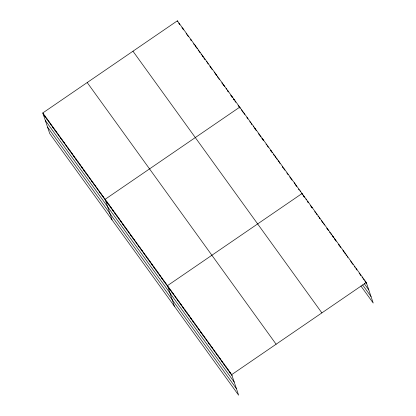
<?xml version="1.0" encoding="UTF-8"?>
<svg xmlns="http://www.w3.org/2000/svg" width="416" height="416" viewBox="0 0 416 416"><rect width="100%" height="100%" fill="white"/><g stroke="black" fill="none" stroke-linecap="round" stroke-linejoin="round"><path stroke-width="0.62" d="M42.786 112.954L231.707 374.634L238.628 395.2L49.707 133.52L42.786 112.954L177.372 20.8L366.293 282.48L373.214 303.046L360.89 285.969M231.707 374.634L366.293 282.48M178.682 23.145L179.332 24.045M181.927 27.643L183.555 29.89L183.217 28.896M186.15 33.488L186.8 34.388M187.45 35.287L188.422 36.639M190.694 39.785L191.344 40.685L191.012 39.692M193.617 43.836L194.267 44.736M196.217 47.434L194.906 45.089M198.167 50.133L198.817 51.033M199.139 51.48L200.112 52.827M201.089 54.179L201.734 55.078M202.384 55.978L203.034 56.878L202.701 55.879M203.684 57.777L204.656 59.124M208.229 64.074L206.596 61.277M209.856 66.321L210.501 67.22M211.151 68.12L212.129 69.472M216.024 74.87L214.391 72.072M217.324 76.669L217.974 77.568M218.624 78.468L219.268 79.368M221.868 82.961L222.518 83.86L222.18 82.867M222.841 84.313L223.818 85.66M227.391 90.61L228.363 91.957L228.025 90.964M230.636 95.108L232.258 97.354L231.925 96.361M233.558 99.154L234.208 100.053L233.87 99.06M234.858 100.953L235.83 102.305M238.103 105.451L240.053 108.15L239.715 107.156L105.128 199.311L112.05 219.877M242.325 111.301L242.975 112.2M244.598 114.447L243.615 112.554M246.87 117.593L247.52 118.492M249.792 121.644L250.442 122.543M251.092 123.443L251.742 124.342L251.404 123.344M254.337 127.941L256.287 130.64M258.56 133.786L259.21 134.685M259.86 135.585L260.832 136.937M261.81 138.284L263.432 140.535L263.094 139.537M266.027 144.128L266.677 145.028M267.327 145.928L268.304 147.28M270.577 150.426L271.227 151.325L270.889 150.332M271.549 151.778L272.199 152.677M273.499 154.476L274.149 155.376M275.772 157.622L274.784 155.73M278.044 160.774L278.694 161.673M279.989 163.472L278.684 161.127M282.266 166.618L282.911 167.518L282.578 166.525M283.561 168.418L284.539 169.77M286.811 172.916L288.111 174.715M289.734 176.961L290.384 177.861M291.034 178.76L292.006 180.112M296.228 185.957L294.268 182.712M298.501 189.108L299.151 190.008M301.746 193.606L302.396 194.506L302.063 193.508L167.471 285.662L174.392 306.228M303.046 195.4L304.34 197.2L304.008 196.206M307.263 201.245L308.235 202.592L307.902 201.599M310.508 205.738L312.13 207.984L311.792 206.991M314.725 211.578L315.375 212.477M316.02 213.377L316.997 214.724M317.97 216.07L318.614 216.97M319.264 217.87L319.914 218.769L319.582 217.771M322.187 221.915L322.832 222.815M324.454 225.061L323.471 223.163M326.726 228.207L327.376 229.102M328.349 230.454L327.366 228.556M329.649 232.248L330.294 233.147M330.944 234.047L331.594 234.946L331.256 233.948M332.244 235.846L333.216 237.193M334.188 238.54L336.133 241.238M338.406 244.384L339.056 245.279M339.706 246.178L340.678 247.525M344.568 252.918L342.935 250.125M345.868 254.717L346.518 255.616M347.162 256.516L347.812 257.416M351.385 262.356L352.357 263.702M355.924 268.648L356.897 269.994L356.564 269.001M359.169 273.14L360.792 275.387L360.454 274.394M362.086 277.186L362.736 278.086L362.404 277.087M363.386 278.98L364.036 279.88M364.681 280.779L366.631 283.473M364.26 283.644L368.805 289.931M362.606 284.903L371.041 296.587M132.959 51.21L321.88 312.889M87.199 82.545L276.12 344.224M43.118 113.948L232.04 375.627M45.292 120.406L234.213 382.086M47.533 127.062L236.454 388.742M354.614 266.302L354.952 267.301M352.669 263.609L353.002 264.602M350.724 260.91L351.057 261.908M344.885 252.824L345.218 253.817M339.045 244.733L339.378 245.731M335.15 239.34L335.488 240.339M333.206 236.647L333.538 237.64M321.526 220.47L321.859 221.463M305.952 198.9L306.29 199.898M300.113 190.809L300.446 191.807M296.218 185.411L296.551 186.41M290.373 177.315L290.706 178.313M284.528 169.224L284.861 170.217M276.734 158.428L277.066 159.422M259.199 134.139L259.537 135.138M255.304 128.742L255.637 129.74M253.354 126.043L253.692 127.041M247.51 117.946L247.848 118.945M241.665 109.855L242.003 110.848M226.08 88.265L226.413 89.258M224.13 85.566L224.468 86.559M216.336 74.771L216.674 75.769M210.491 66.674L210.829 67.673M204.646 58.578L204.984 59.576M196.856 47.788L197.189 48.781M179.322 23.499L179.655 24.492M177.372 20.8L177.71 21.793M229.757 371.935L230.095 372.934M227.812 369.242L228.15 370.235M225.867 366.543L226.2 367.541M223.917 363.849L224.255 364.842M221.972 361.156L222.31 362.149M220.028 358.457L220.36 359.455M218.083 355.763L218.416 356.756M216.133 353.064L216.471 354.063M214.188 350.371L214.521 351.364M212.243 347.672L212.576 348.67M210.293 344.978L210.631 345.972M208.348 342.28L208.681 343.278M206.404 339.586L206.736 340.579M204.454 336.887L204.792 337.886M202.509 334.194L202.842 335.187M200.564 331.495L200.897 332.493M198.614 328.801L198.952 329.794M196.669 326.102L197.002 327.101M194.724 323.409L195.057 324.402M192.774 320.71L193.112 321.708M190.83 318.016L191.162 319.01M188.885 315.318L189.218 316.316M186.935 312.624L187.273 313.617M184.99 309.925L185.328 310.924M183.045 307.232L183.378 308.225M181.095 304.533L181.433 305.531M179.15 301.839L179.488 302.832M177.206 299.14L177.538 300.139M175.256 296.447L175.594 297.44M173.311 293.753L173.649 294.746M171.366 291.054L171.699 292.053M169.421 288.361L169.754 289.354M165.526 282.963L165.859 283.962M163.576 280.264L163.909 281.263M161.626 277.566L161.964 278.564M159.682 274.867L160.014 275.865M157.732 272.168L158.064 273.166M155.782 269.469L156.12 270.468M153.837 266.77L154.17 267.769M151.887 264.072L152.22 265.07M149.937 261.373L150.275 262.371M147.992 258.679L148.325 259.672M146.042 255.98L146.375 256.974M144.092 253.282L144.43 254.275M142.147 250.583L142.48 251.576M140.197 247.884L140.53 248.877M138.247 245.185L138.585 246.178M136.302 242.486L136.635 243.48M134.352 239.788L134.685 240.781M132.402 237.089L132.74 238.082M130.458 234.39L130.79 235.383M128.508 231.691L128.84 232.684M126.558 228.992L126.896 229.991M124.613 226.294L124.946 227.292M122.663 223.595L122.996 224.593M120.713 220.896L121.051 221.894M118.768 218.197L119.101 219.196M116.818 215.498L117.151 216.497M114.868 212.8L115.206 213.798M112.923 210.101L113.256 211.099M110.973 207.402L111.306 208.4M109.023 204.703L109.361 205.702M107.078 202.004L107.411 203.003M103.178 196.612L103.516 197.605M101.234 193.913L101.566 194.906M99.284 191.214L99.616 192.208M97.334 188.516L97.672 189.509M95.389 185.817L95.722 186.81M93.439 183.118L93.772 184.111M91.489 180.419L91.827 181.412M89.544 177.72L89.877 178.714M87.594 175.022L87.927 176.015M85.644 172.323L85.982 173.316M83.699 169.624L84.032 170.617M81.749 166.925L82.082 167.924M79.799 164.226L80.137 165.225M77.854 161.528L78.187 162.526M75.904 158.829L76.237 159.827M73.954 156.13L74.292 157.128M72.01 153.431L72.342 154.43M70.06 150.732L70.392 151.731M68.11 148.034L68.448 149.032M66.165 145.335L66.498 146.333M64.215 142.636L64.548 143.634M62.265 139.937L62.603 140.936M60.32 137.244L60.653 138.237M58.37 134.545L58.703 135.538M56.42 131.846L56.758 132.839M54.475 129.147L54.808 130.14M52.525 126.448L52.858 127.442M50.575 123.75L50.913 124.743M48.63 121.051L48.963 122.044M46.68 118.352L47.013 119.345M44.73 115.653L45.068 116.646"/></g></svg>
